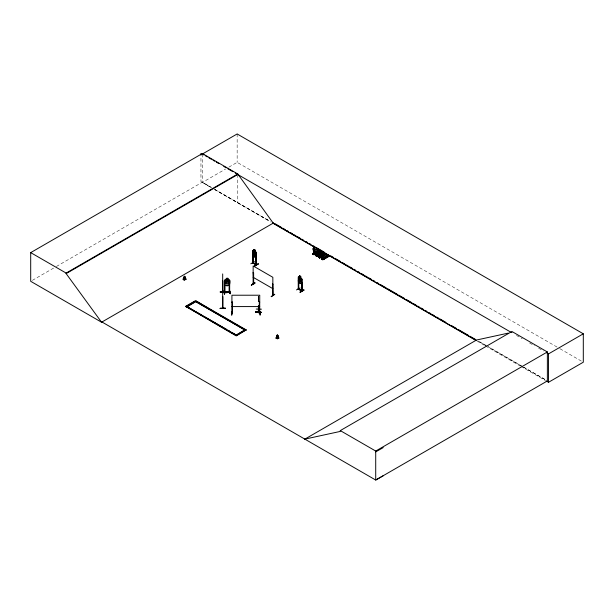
<?xml version="1.0" encoding="UTF-8"?>
<svg xmlns="http://www.w3.org/2000/svg" width="614" height="614" viewBox="0 0 614 614"><rect width="100%" height="100%" fill="white"/><g stroke="black" fill="none" stroke-linecap="round" stroke-linejoin="round"><path stroke-width="0.46" stroke-dasharray="3.07 2.3" d="M258.54 301.827L258.601 296.163L258.44 297.69M258.686 296.884L258.348 300.023M258.356 299.517L258.471 297.145M258.271 301.344L258.671 298.389M32.358 280.36L55.559 266.96M56.388 266.484L202.344 182.212L211.408 187.447M202.344 154.053L202.344 182.45L225.553 169.057M228.861 167.138L237.15 162.357L559.224 348.307M211.285 187.516L200.955 181.575L200.955 156.232M214.593 189.419L269.086 220.756L214.708 189.35M487.232 346.204L478.152 340.977L487.209 346.212M522.737 366.619L488.061 346.672L522.644 366.673M523.558 367.088L545.854 379.912M560.06 348.783L583.3 362.206M516.458 335.405L522.207 338.721M529.598 342.988L534.533 345.836M538.639 348.207L543.567 351.054M523.466 367.141L545.716 379.989M202.344 182.45L211.408 187.684M214.708 189.588L271.012 222.091M477.047 341.046L484.523 345.367M485.359 345.843L520.25 365.99M521.079 366.474L545.171 380.381M258.548 296.155L258.54 300.707M258.417 299.018L258.417 301.627M237.779 174.506L237.779 202.904M237.15 133.959L237.15 162.357"/><path stroke-width="0.92" d="M261.05 312.112C244.679 311.306 272.063 312.933 255.846 312.096M184.453 278.533C183.486 272.202 187.5 281.373 183.778 279.378L184.453 276.315L183.609 279.117M316.947 255.485L317.162 251.901A1.159 0.668 60 0 0 316.993 250.312L316.939 249.023M319.971 252.032L319.917 252.062A1.159 0.668 60 0 1 320.086 253.643L319.917 257.197L320.14 253.62A1.159 0.668 60 0 0 319.971 252.032L319.971 251.003M323.025 252.653L322.987 253.835A1.159 0.668 60 0 1 323.21 255.393L322.987 258.978L321.959 258.256M184.146 279.554L184.415 276.43L183.778 279.378M277.114 338.414C275.532 330.025 280.997 340.087 276.745 338.237L277.351 335.252L276.576 337.976M255.831 312.303L255.846 311.897M256.207 309.049L261.434 309.172M258.394 306.256L258.364 312.234L258.717 309.233M258.578 306.263L258.54 312.242L258.924 309.249M313.685 254.242L313.286 249.721A1.159 0.668 60 0 1 313.462 248.332L313.716 246.989M313.823 253.29L313.347 253.551L313.884 253.321M313.838 253.421L313.332 253.436L314.729 254.227L314.629 253.682L313.954 254.465L312.917 253.866L313.493 253.022L312.818 253.413L312.91 254.081M316.126 248.847C316.118 251.617 315.918 247.158 316.885 249.054M316.509 254.848L316.348 255.777L316.256 254.618L315.581 255.401L316.617 256L317.292 255.217L317.392 255.769L316.01 255.086L316.44 254.695L316.087 255.155L316.54 254.887L315.972 254.733L315.911 255.593M316.517 254.756L316.172 255.148M319.526 256.575L319.119 256.583M319.326 256.491L319.057 256.875L319.526 256.644M322.596 258.425L322.035 258.509L321.997 254.749A1.159 0.668 60 0 1 322.173 253.359L322.235 252.193M322.104 258.632L322.603 258.379M322.503 258.202L322.066 258.41M322.48 258.41L322.02 258.225L321.959 259.085M276.661 337.7L277.421 335.167M276.745 338.237L277.382 335.29M222.69 292.494L222.89 292.041M222.659 308.013L222.69 273.928M222.867 296.623L222.867 308.289L222.92 307.599M317.246 251.61L317.722 251.963L317.154 251.709M320.347 253.551L322.381 251.74L315.55 255.608L315.481 254.956L316.256 254.618M326.057 257.074C327.285 256.798 325.029 257.466 325.957 256.637M319.426 256.491L319.318 257.496M183.693 278.848L184.4 276.346M278.342 338.153L277.651 335.236L278.426 337.884M316.387 254.979L316.003 254.948L316.525 254.864M254.365 252.845L255.493 252.239L254.733 253.405L255.47 255.516L254.488 253.559L253.851 254.503L253.421 254.25L254.227 253.106L253.475 251.072L254.442 252.891M300.085 279.201L301.152 278.595L300.384 279.761L301.182 281.88L300.139 279.915L299.502 280.859L299.072 280.613L299.878 279.462L299.125 277.428L300.054 279.094M258.325 312.211L258.402 311.49L258.578 312.181M255.8 257.558L256.284 256.452L255.831 257.619L252.983 255.984L252.615 254.373M301.896 282.778L301.482 283.983L301.934 282.808M319.403 256.683L318.942 256.445L318.881 257.312M227.924 279.777L227.978 278.303L226.274 278.372L226.336 279.846L225.484 280.345L225.484 282.954L226.336 284.036L227.924 283.975L228.784 282.816L228.784 280.207L227.978 279.7L229.69 280.153C230.496 283.699 229.375 286.999 225.1 285.487L224.563 284.082L224.624 280.352L226.274 279.8M229.69 283.906L229.106 285.326L225.1 285.487M313.723 253.313L313.815 253.206M322.181 252.224L322.734 252.147M254.465 261.618L250.811 263.805M300.123 287.974L296.462 289.923M254.987 283.016L251.303 285.157M224.647 293.776L224.24 290.775M224.225 290.967L224.386 294.014M253.114 284.198L253.16 265.939L272.839 277.298L272.877 295.587L272.462 295.349L272.631 283.937L273 295.511L272.516 295.403M253.659 283.929L253.283 283.683L253.482 284.42M253.16 284.205L253.674 284.328L253.62 272.961L253.16 272.846L253.62 272.961M253.091 254.396L253.006 263.015L252.584 262.792L256.284 264.91L256.245 252.692L255.033 251.525L255.601 252.362L255.601 254.971L254.994 255.746L253.866 255.094L253.26 253.62L253.866 249.407L255.071 250.105L255.033 251.525L255.071 250.105M231.808 311.989L231.593 315.043L231.823 311.797M299.517 277.252L299.517 275.763L299.555 277.229L298.911 277.374L299.517 281.45L300.645 282.102L301.251 281.327L301.251 278.725L300.645 277.904L301.934 279.055L301.934 291.266L298.243 288.718L298.657 288.956M317.246 252.039L317.722 251.886M319.74 253.521L320.347 253.475M229.613 291.926L224.478 292.026L229.613 291.811M224.471 292.456L229.667 292.218M222.69 292.157L222.652 292.064M232.437 313.186L231.977 313.201M259.799 313.171L259.223 313.178M225.138 279.861L224.571 280.368L224.486 292.556L225.046 292.433M224.993 292.134L224.954 292.571M224.993 292.548L224.993 281.074L224.524 281.097L224.993 281.074M224.501 292.157C223.749 293.761 231.255 291.719 229.122 292.364L229.145 280.882L229.628 280.966L229.145 280.882M253.866 250.804L252.615 250.627L252.63 262.815M252.653 250.673L253.052 250.382M299.517 277.16L298.266 276.983L298.281 289.202L298.243 288.718M231.938 313.056L232.445 313.286M231.938 313.47L232.445 313.585L231.9 313.462M232.376 313.178L231.885 313.601L231.923 295.219L259.745 295.219L259.691 313.616C259.599 312.534 259.1 313.8 259.799 313.485M312.718 253.973L314.145 254.787L320.807 250.934L319.48 249.967L312.718 253.973L319.48 249.967M319.403 250.144L319.794 250.374M319.717 250.205L312.879 254.066L319.71 250.251M320.378 250.689L320.777 250.926L313.716 254.541L320.477 250.635M313.954 254.68L314.629 253.682M320.408 250.712L320.792 250.942M320.615 250.827L313.877 254.633L320.708 250.673M315.381 255.508L316.809 256.322L323.371 252.216L322.143 251.502L315.381 255.508L322.381 251.74M315.466 255.501L322.143 251.502M315.619 255.647L318.781 254.042M316.486 256.084L323.455 252.477M318.789 257.473L325.451 253.62L318.52 257.32L318.459 256.667L319.226 256.337L318.459 256.667M325.036 253.398L324.438 253.712M326.341 253.927L319.357 257.803L319.764 258.041L326.448 254.188L325.113 253.221M318.551 256.721L319.587 257.719L320.362 256.99L319.587 257.934L326.425 254.196M328.413 255.278L321.675 259.146L321.529 258.448L322.304 258.11L322.396 259.269M321.667 259.139L328.429 255.232L321.59 259.1L322.857 259.814L329.518 255.969L328.191 254.994L327.515 255.485M329.419 255.708L322.757 259.645L323.44 258.763L322.665 259.492L321.629 258.893L322.304 258.11M329.089 255.716L322.588 259.668M253.313 283.714L253.536 283.998M251.356 285.218L255.017 282.839L251.356 284.98M272.961 284.128L272.501 284.013M272.501 295.372L272.961 295.472M272.877 295.173L272.462 295.05L272.946 295.042M271.135 296.577L274.788 294.259L271.311 296.723M102.016 322.02L101.617 322.258L30.7 281.312L30.7 252.623L202.344 153.523L237.779 173.977L273.215 223.128L476.096 340.263M202.344 153.523L202.344 154.053L237.15 133.959L583.3 333.809L583.3 362.206L548.494 382.299L546.007 380.857M30.7 252.623L66.135 273.077L237.779 173.977M383.228 475.758L375.714 480.041L101.97 321.997L101.563 322.227L66.135 273.606L237.779 174.506M101.563 322.227L273.614 222.897M186.172 279.109C182.097 282.386 182.412 275.701 186.172 279.147M253.037 250.328L255.838 251.993M252.761 251.364L253.091 251.556M255.854 251.955L256.284 252.692M256 264.181L256.23 264.91L255.908 253.336L256.368 253.452L256.406 264.834L252.761 262.723L252.761 254.204M256.368 253.452L255.908 253.336M255.869 264.373C247.726 259.914 259.108 265.563 255.931 264.312M256.115 264.619L256.038 257.043M258.218 263.759L254.503 265.701L254.703 266.054L258.394 263.913L254.703 266.031M185.681 306.332L195.513 300.653L246.137 329.879L236.298 335.912L185.681 306.332L236.298 335.559L246.137 329.879M185.681 306.693L194.699 301.482M195.413 301.896L186.395 307.1L196.234 301.067L215.905 312.779M313.462 247.312L313.508 248.302A1.159 0.668 60 0 0 313.34 249.691L313.777 253.413L313.309 253.191L313.247 254.058M314.33 248.777A1.159 0.668 60 0 1 314.498 250.366L314.276 253.943L314.498 250.366A1.159 0.668 60 0 0 314.276 248.808L313.762 247.028M315.957 251.264L316.003 251.233A1.159 0.668 60 0 1 316.172 249.837M319.733 250.266L313.148 254.219M320.27 256.936L320.362 257.481L319.05 256.698L318.981 252.945A1.159 0.668 60 0 1 319.15 251.556L319.15 250.535M316.003 255.033L316.164 254.564M322.173 252.339L322.22 253.329A1.159 0.668 60 0 0 322.051 254.726L322.135 258.486L322.503 258.264M316.617 255.608L317.392 255.27M316.379 256.076L323.141 252.17M323.371 252.216L316.555 256.192M322.987 252.814L322.289 252.07M322.987 253.835L323.041 253.805A1.159 0.668 60 0 1 323.164 255.424L323.21 255.393M318.981 252.945L319.004 256.729M323.309 254.265C326.602 255.739 321.882 254.503 323.985 253.874L325.22 254.68L323.985 253.874M318.351 257.228L325.351 253.459L318.628 257.389M319.349 257.796L326.111 253.889M326.418 254.181L319.694 257.934L318.466 257.228M325.105 256.775C328.398 258.248 323.678 257.013 325.781 256.383L327.016 257.189L325.781 256.383M326.387 256.038C329.68 257.512 324.952 256.284 327.062 255.647L328.29 256.452L327.062 255.647M321.429 259.001L328.191 254.994M322.427 259.568L329.181 255.662M322.772 259.707L329.503 255.969M298.65 276.707L301.934 279.055M298.412 277.72L298.442 289.064M300.722 276.461L299.471 275.786L300.722 276.461L300.722 277.858M298.266 280.728L298.634 282.34L301.52 283.96M301.881 291.266L301.689 279.616L302.065 291.189L298.412 289.087M302.027 279.807L301.558 279.692M301.651 290.537C293.699 286.984 303.116 289.985 301.819 291.243M300.154 292.057C311.689 285.71 292.31 296.692 303.876 290.146M300.177 292.087L303.869 289.962M244.602 330.294L235.584 335.505L245.423 329.465L246.137 330.232M277.444 336.986C272.324 339.128 282.678 339.028 277.566 336.986M304.452 439.363L476.502 340.026L508.2 333.133M304.851 439.125L340.286 431.419L340.286 430.598L511.93 331.499L547.366 351.952L547.366 380.941L375.714 480.041L375.714 451.052L547.366 351.952M511.93 332.32L511.531 332.558L235.308 173.079M546.851 352.95L548.494 353.902L583.3 333.809M375.714 451.881L383.228 447.598M224.394 293.999L224.01 290.99M313.355 253.382L313.493 253.022M222.874 292.494L222.867 280.828M276.968 337.493L277.421 337.393M301.651 290.952L301.689 282.455M229.651 292.348L229.69 280.122L225.115 279.846M325.957 256.713L326.433 256.875M272.631 295.296L272.631 283.937M252.937 262.577L253.129 262.938M229.475 290.775L230.166 293.761L229.513 290.552M226.274 278.403L227.986 278.334M224.571 281.688L229.69 281.488M225.384 291.911L220.165 292.003L225.384 292.149M225.384 292.072L220.173 291.934M232.391 302.119L231.923 302.126L232.391 302.119L232.391 313.455M259.292 313.601L259.277 302.126L259.745 302.126M225.392 308.42C209.374 308.42 236.421 308.113 220.173 308.466M220.173 308.297L225.384 308.266M259.783 311.789L260.106 315.028M231.923 306.578L259.745 306.578M275.87 337.969L277.566 338.913M229.598 292.21L229.667 291.803M229.16 292.379L229.214 291.949M258.632 309.502L258.862 305.757M255.846 312.15L261.05 312.342M319.449 250.251L319.096 251.587A1.159 0.668 60 0 0 318.927 252.976M184.476 276.461L185.374 279.293M260.052 311.996L260.083 315.013M272.823 295.587L272.516 294.989M278.265 337.623L277.566 335.167M258.64 309.54L258.686 305.749M253.62 284.32L253.29 272.769M202.344 154.053L203.994 155.004M205.644 155.956L207.294 156.908M208.937 157.859L211.408 159.287M213.058 160.239L214.708 161.19M216.358 162.142L218.83 163.57M223.772 166.425L226.244 167.852M227.894 168.804L232.836 171.651M275.272 223.849L281.066 227.195M282.724 228.155L285.211 229.59M286.861 230.542L288.519 231.501M290.176 232.453L292.663 233.888M294.321 234.847L295.971 235.807M297.629 236.758L300.116 238.194M301.773 239.153L303.423 240.105M305.91 241.54L307.568 242.499M309.226 243.451L310.876 244.41M313.363 245.846L315.02 246.797M316.678 247.757L324.131 252.055M330.754 255.884L333.241 257.32M334.891 258.271L340.693 261.618M342.343 262.577L344.83 264.012M346.488 264.964L348.146 265.923M349.803 266.883L352.282 268.31M353.94 269.27L355.598 270.229M358.077 271.657L359.735 272.616M361.393 273.575L363.879 275.011M365.537 275.962L367.187 276.922M368.845 277.873L371.332 279.309M372.99 280.268L374.64 281.22M377.126 282.655L378.784 283.614M380.442 284.566L386.237 287.912M387.894 288.872L397.005 294.129M398.655 295.088L404.457 298.435M406.107 299.386L411.91 302.74M413.56 303.692L416.046 305.127M417.704 306.087L419.362 307.038M421.02 307.998L423.499 309.433M425.157 310.385L426.814 311.344M429.293 312.779L430.951 313.731M432.609 314.69L434.267 315.642M436.754 317.077L438.404 318.037M440.061 318.988L445.856 322.342M451.658 325.689L456.624 328.551M458.282 329.511L468.221 335.244M469.871 336.203L475.673 339.55M272.67 223.051L476.218 340.57M324.438 253.613L325.666 254.319M327.515 255.386L328.743 256.099M322.243 252.868L321.015 252.154L322.243 252.968M317.07 251.356L318.305 252.162L317.07 251.456M313.247 253.229L314.629 254.073M315.911 254.764L317.292 255.616L317.292 255.217M318.881 256.483L320.27 257.327M253.866 249.499L254.994 250.151M255.838 257.535L253.052 255.931L252.692 254.365M301.489 283.891L298.711 282.286L298.343 280.728M253.16 277.298L272.839 288.657M182.903 279.109L184.476 280.053M217.548 313.731L223.289 317.047M224.924 317.991L244.602 329.35M187.93 307.161L194.492 310.953M196.127 311.897L201.868 315.212M203.51 316.156L226.466 329.411M228.101 330.355L230.565 331.775M232.199 332.719L236.298 335.091L187.117 306.693M340.286 430.598L375.714 451.052M319.503 250.328L319.902 250.903M316.793 256.33L316.717 255.662M313.977 247.15L314.268 247.649M316.11 254.956L316.003 251.233M185.459 279.025L184.66 276.331M229.759 290.752L230.166 293.753L229.475 290.537M278.035 338.368L277.589 335.313L277.582 338.46M185.067 279.508L184.622 276.453L184.614 279.6M184.599 276.308L184.929 278.587M224.263 290.767L224.678 294.006M231.839 311.789L231.885 315.043M548.494 353.902L548.494 382.299M323.34 258.709L323.44 259.254M322.695 252.607L321.467 251.993M320.032 251.065L318.804 250.458M319.134 256.276L319.134 256.775M300.683 276.484L300.645 277.904M298.742 281.703L298.657 289.371L298.619 277.988M253.904 249.476L253.904 250.873M253.498 273.038L253.536 284.412M252.96 251.633L252.884 262.992M200.955 153.416L200.955 155.296M66.135 273.077L66.135 273.606M227.641 278.626L226.62 278.672L226.62 279.132L227.641 279.094L227.641 278.626M227.924 280.245L226.336 280.314L226.336 282.916L227.924 282.854L227.924 280.245M319.579 251.326L318.351 250.619L319.579 251.326M318.904 251.717L317.676 251.011L318.904 251.717M321.567 253.26L320.339 252.546L321.567 253.26M323.263 255.708L322.035 254.994L323.263 255.708M254.795 250.266L254.066 249.852L254.795 250.735L254.795 250.266M300.446 276.622L299.716 276.208L300.446 277.091L300.446 276.622M254.994 252.016L253.866 251.364L253.866 253.973L254.994 254.626L254.994 252.016M300.645 278.372L299.517 277.72L299.517 280.329L300.645 280.982L300.645 278.372M244.702 329.879L195.513 301.482L244.702 329.879"/></g></svg>
